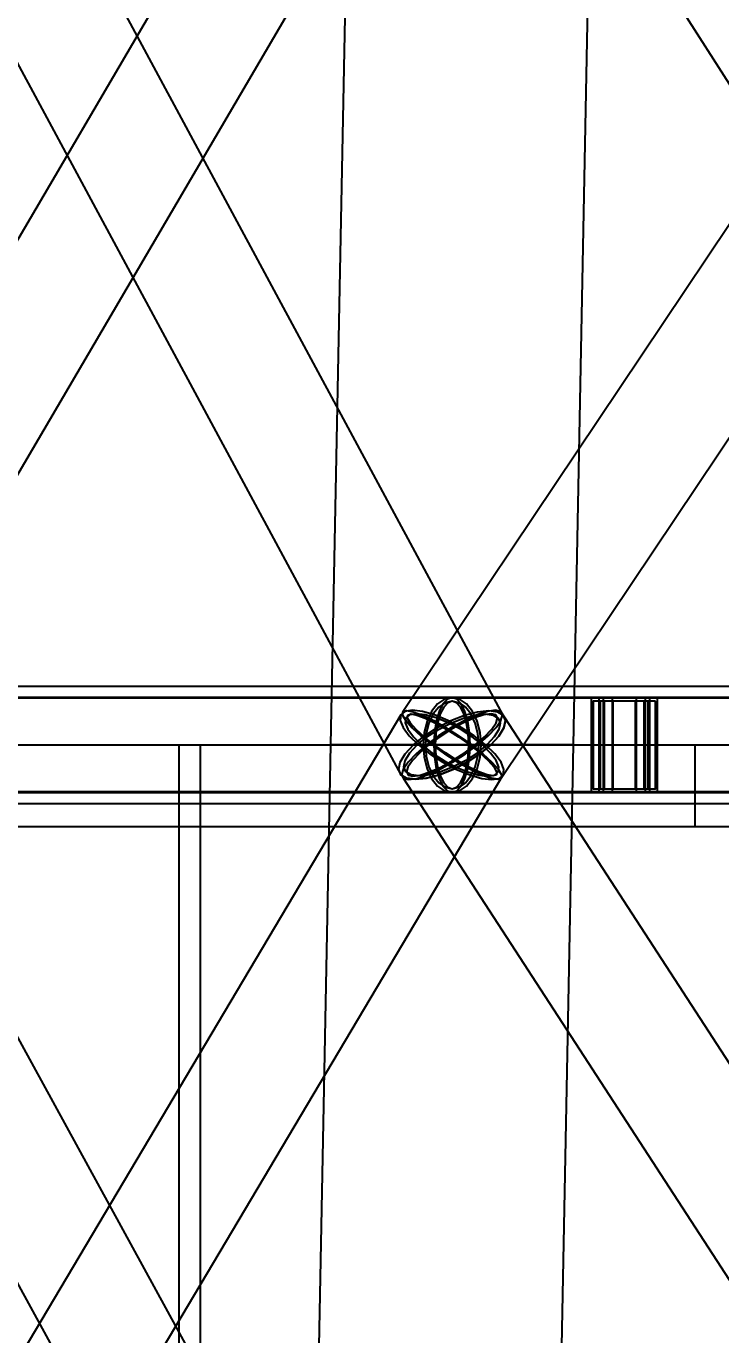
# Model space of a CAD drawing. Header units: millimetres. Extents: x -123812 to 252100, y -3000 to 639000.
# Drawn here: x -8655 to -5684, y 372475 to 378076 of the extents above; entities that cross this region are included whole.
import ezdxf

# ---------------------------------------------------------------- set-up
doc = ezdxf.new("R2010")
doc.units = ezdxf.units.MM
for name, color, linetype, lineweight in [('D-STR-DECK', 7, 'Continuous', 25), ('D-STR-DIM', 7, 'Continuous', 13), ('D-STR-STRC', 7, 'Continuous', 25)]:
    doc.layers.add(name, color=color, linetype=linetype, lineweight=lineweight)
doc.styles.add('OpenSansCondensed-Light', font='OpenSansCondensed-Light.ttf')
doc.styles.add('TOWER_UNICODE', font='Arial Unicode.ttf')
doc.dimstyles.new('EZDXF', dxfattribs={"dimtxt": 0.25, "dimasz": 0.175, "dimexe": 0.375, "dimexo": 0.125, "dimgap": 0.1, "dimtad": 1, "dimlfac": 100, "dimzin": 12, "dimdsep": 46, "dimtxsty": 'OpenSansCondensed-Light', "dimblk": 'ARCHTICK', "dimcen": 2.5, "dimazin": 3, "dimtfac": 0.5, "dimtmove": 2, "dimatfit": 3})

# ---------------------------------------------------------------- blocks, each defined once
blk = doc.blocks.new('_ARCHTICK')
at = {"color": 0, "linetype": 'BYBLOCK', "const_width": 0.15}
blk.add_lwpolyline([(-0.5, -0.5), (0.5, 0.5)], dxfattribs=at)

msp = doc.modelspace()

# ---------------------------------------------------------------- linework, layer by layer
at = {"layer": 'D-STR-DECK'}
for points in [[(-16000, 374650), (-16000, 375000), (-5795.6, 375000), (-5795.6, 374650)], [(-16000, 374650), (-16000, 375000), (-5795.6, 375000), (-5795.6, 374650)], [(-15454.8, 374650), (-15454.8, 375000), (-5196.2, 375000), (-5196.2, 374650)], [(-15454.8, 374650), (-15454.8, 375000), (-5196.2, 375000), (-5196.2, 374650)], [(-13856.4, 374650), (-13856.4, 375000), (-4242.6, 375000), (-4242.6, 374650)], [(-13856.4, 374650), (-13856.4, 375000), (-4242.6, 375000), (-4242.6, 374650)], [(-11313.7, 371000), (-11313.7, 375000), (-7910, 375000), (-7910, 371000)], [(-11313.7, 371000), (-11313.7, 375000), (-7910, 375000), (-7910, 371000)], [(-11313.7, 374650), (-11313.7, 375000), (-3000, 375000), (-3000, 374650)], [(-11313.7, 374650), (-11313.7, 375000), (-3000, 375000), (-3000, 374650)], [(-8000, 371000), (-8000, 375000), (-4094.5, 375000), (-4094.5, 371000)], [(-8000, 371000), (-8000, 375000), (-4094.5, 375000), (-4094.5, 371000)], [(-8000, 374650), (-8000, 375000), (-1552.9, 375000), (-1552.9, 374650)], [(-8000, 374650), (-8000, 375000), (-1552.9, 375000), (-1552.9, 374650)]]:
    msp.add_lwpolyline(points, close=True, dxfattribs=at)
at = {"layer": 'D-STR-STRC'}
for points in [[(-3697.4, 380142), (-7043.9, 375142), (-7044.7, 375127.3), (-7031.1, 375103.9), (-7004, 375073.5), (-6965.3, 375038), (-6917.6, 375000), (-6864.2, 374962), (-6808.6, 374926.5), (-6754.8, 374896.1), (-6706.3, 374872.7), (-6666.4, 374858), (-6637.9, 374853), (-6622.8, 374858), (-3276.3, 379858)], [(-6945, 379858), (-3746, 374858), (-3724, 374853), (-3689.2, 374858), (-3644.1, 374872.7), (-3591.6, 374896.1), (-3535.5, 374926.5), (-3479.5, 374962), (-3427.4, 375000), (-3382.8, 375038), (-3348.7, 375073.5), (-3327.5, 375103.9), (-3320.5, 375127.3), (-3328.3, 375142), (-6527.3, 380142)], [(-6955.9, 380127.3), (-9883.6, 375127.3), (-9886.1, 375103.9), (-9873.5, 375073.5), (-9846.6, 375038), (-9807.2, 375000), (-9758.1, 374962), (-9702.5, 374926.5), (-9644.3, 374896.1), (-9587.5, 374872.7), (-9535.8, 374858), (-9492.8, 374853), (-9461.5, 374858), (-9444, 374872.7), (-6516.3, 379872.7)], [(-9745.2, 379872.7), (-7052.2, 374872.7), (-7028, 374858), (-6990.6, 374853), (-6942.4, 374858), (-6886.8, 374872.7), (-6827.6, 374896.1), (-6768.8, 374926.5), (-6714.3, 374962), (-6668, 375000), (-6632.9, 375038), (-6611.5, 375073.5), (-6605.2, 375103.9), (-6614.5, 375127.3), (-9307.4, 380127.3)], [(-9663.8, 374796.8), (-6833.3, 374796.8), (-6801.3, 374803.7), (-6771.5, 374824), (-6745.9, 374856.3), (-6726.2, 374898.4), (-6713.8, 374947.4), (-6709.6, 375000), (-6713.8, 375052.6), (-6726.2, 375101.6), (-6745.9, 375143.7), (-6771.5, 375176), (-6801.3, 375196.3), (-6833.3, 375203.2), (-9663.8, 375203.2)], [(-9663.8, 374796.8), (-6833.3, 374796.8), (-6801.3, 374803.7), (-6771.5, 374824), (-6745.9, 374856.3), (-6726.2, 374898.4), (-6713.8, 374947.4), (-6709.6, 375000), (-6713.8, 375052.6), (-6726.2, 375101.6), (-6745.9, 375143.7), (-6771.5, 375176), (-6801.3, 375196.3), (-6833.3, 375203.2), (-9663.8, 375203.2)], [(-3537.2, 375203.2), (-6833.3, 375203.2), (-6853.5, 375196.3), (-6872.2, 375176), (-6888.3, 375143.7), (-6900.7, 375101.6), (-6908.4, 375052.6), (-6911.1, 375000), (-6908.4, 374947.4), (-6900.7, 374898.4), (-6888.3, 374856.3), (-6872.2, 374824), (-6853.5, 374803.7), (-6833.3, 374796.8), (-3537.2, 374796.8)], [(-3537.2, 375203.2), (-6833.3, 375203.2), (-6853.5, 375196.3), (-6872.2, 375176), (-6888.3, 375143.7), (-6900.7, 375101.6), (-6908.4, 375052.6), (-6911.1, 375000), (-6908.4, 374947.4), (-6900.7, 374898.4), (-6888.3, 374856.3), (-6872.2, 374824), (-6853.5, 374803.7), (-6833.3, 374796.8), (-3537.2, 374796.8)], [(-9582.2, 369871.5), (-6614.3, 374871.5), (-6611.5, 374895.1), (-6623.9, 374925.8), (-6650.6, 374961.6), (-6689.7, 375000), (-6738.6, 375038.4), (-6794, 375074.2), (-6852, 375104.9), (-6908.8, 375128.5), (-6960.4, 375143.3), (-7003.4, 375148.4), (-7034.8, 375143.3), (-7052.4, 375128.5), (-10020.4, 370128.5)], [(-6712.3, 370128.5), (-9445.6, 375128.5), (-9469.8, 375143.3), (-9507.2, 375148.4), (-9555.3, 375143.3), (-9610.8, 375128.5), (-9669.9, 375104.9), (-9728.6, 375074.2), (-9782.8, 375038.4), (-9829, 375000), (-9863.9, 374961.6), (-9885.2, 374925.8), (-9891.3, 374895.1), (-9882, 374871.5), (-7148.8, 369871.5)], [(-3379.5, 370143.3), (-6625.3, 375143.3), (-6647.4, 375148.4), (-6682.1, 375143.3), (-6727.1, 375128.5), (-6779.4, 375104.9), (-6835.3, 375074.2), (-6891.1, 375038.4), (-6943, 375000), (-6987.4, 374961.6), (-7021.3, 374925.8), (-7042.4, 374895.1), (-7049.2, 374871.5), (-7041.3, 374856.7), (-3795.5, 369856.7)]]:
    msp.add_lwpolyline(points, dxfattribs=at)
for points in [[(-7352.8, 375000), (-6313.9, 375000), (-6217.1, 380000), (-7255.1, 380000)], [(-7352.8, 375000), (-6313.9, 375000), (-6217.1, 380000), (-7255.1, 380000)], [(-10685.1, 374750), (-5244.4, 374750), (-5244.4, 375250), (-10685.1, 375250)], [(-10685.1, 374750), (-5244.4, 374750), (-5244.4, 375250), (-10685.1, 375250)], [(-11944.6, 374800), (-5987.9, 374800), (-5987.9, 375200), (-11944.6, 375200)], [(-10701.5, 374800), (-5955.4, 374800), (-5955.4, 375200), (-10701.5, 375200)], [(-10701.5, 374800), (-5955.4, 374800), (-5955.4, 375200), (-10701.5, 375200)], [(-6957, 375000), (-6952.8, 374947.4), (-6940.5, 374898.4), (-6920.8, 374856.3), (-6895.2, 374824), (-6865.3, 374803.7), (-6833.3, 374796.8), (-6801.3, 374803.7), (-6771.5, 374824), (-6745.9, 374856.3), (-6726.2, 374898.4), (-6713.8, 374947.4), (-6709.6, 375000), (-6713.8, 375052.6), (-6726.2, 375101.6), (-6745.9, 375143.7), (-6771.5, 375176), (-6801.3, 375196.3), (-6833.3, 375203.2), (-6865.3, 375196.3), (-6895.2, 375176), (-6920.8, 375143.7), (-6940.5, 375101.6), (-6952.8, 375052.6)], [(-6957, 375000), (-6952.8, 374947.4), (-6940.5, 374898.4), (-6920.8, 374856.3), (-6895.2, 374824), (-6865.3, 374803.7), (-6833.3, 374796.8), (-6801.3, 374803.7), (-6771.5, 374824), (-6745.9, 374856.3), (-6726.2, 374898.4), (-6713.8, 374947.4), (-6709.6, 375000), (-6713.8, 375052.6), (-6726.2, 375101.6), (-6745.9, 375143.7), (-6771.5, 375176), (-6801.3, 375196.3), (-6833.3, 375203.2), (-6865.3, 375196.3), (-6895.2, 375176), (-6920.8, 375143.7), (-6940.5, 375101.6), (-6952.8, 375052.6)], [(-6947.3, 375000), (-6943.4, 374951.5), (-6932, 374906.4), (-6913.9, 374867.6), (-6890.3, 374837.9), (-6862.8, 374819.2), (-6833.3, 374812.8), (-6803.8, 374819.2), (-6776.4, 374837.9), (-6752.8, 374867.6), (-6734.6, 374906.4), (-6723.3, 374951.5), (-6719.4, 375000), (-6723.3, 375048.5), (-6734.6, 375093.6), (-6752.8, 375132.4), (-6776.4, 375162.1), (-6803.8, 375180.8), (-6833.3, 375187.2), (-6862.8, 375180.8), (-6890.3, 375162.1), (-6913.9, 375132.4), (-6932, 375093.6), (-6943.4, 375048.5)], [(-6947.3, 375000), (-6943.4, 374951.5), (-6932, 374906.4), (-6913.9, 374867.6), (-6890.3, 374837.9), (-6862.8, 374819.2), (-6833.3, 374812.8), (-6803.8, 374819.2), (-6776.4, 374837.9), (-6752.8, 374867.6), (-6734.6, 374906.4), (-6723.3, 374951.5), (-6719.4, 375000), (-6723.3, 375048.5), (-6734.6, 375093.6), (-6752.8, 375132.4), (-6776.4, 375162.1), (-6803.8, 375180.8), (-6833.3, 375187.2), (-6862.8, 375180.8), (-6890.3, 375162.1), (-6913.9, 375132.4), (-6932, 375093.6), (-6943.4, 375048.5)], [(-6911.1, 375000), (-6908.4, 374947.4), (-6900.7, 374898.4), (-6888.3, 374856.3), (-6872.2, 374824), (-6853.5, 374803.7), (-6833.3, 374796.8), (-6813.2, 374803.7), (-6794.5, 374824), (-6778.3, 374856.3), (-6766, 374898.4), (-6758.2, 374947.4), (-6755.6, 375000), (-6758.2, 375052.6), (-6766, 375101.6), (-6778.3, 375143.7), (-6794.5, 375176), (-6813.2, 375196.3), (-6833.3, 375203.2), (-6853.5, 375196.3), (-6872.2, 375176), (-6888.3, 375143.7), (-6900.7, 375101.6), (-6908.4, 375052.6)], [(-6911.1, 375000), (-6908.4, 374947.4), (-6900.7, 374898.4), (-6888.3, 374856.3), (-6872.2, 374824), (-6853.5, 374803.7), (-6833.3, 374796.8), (-6813.2, 374803.7), (-6794.5, 374824), (-6778.3, 374856.3), (-6766, 374898.4), (-6758.2, 374947.4), (-6755.6, 375000), (-6758.2, 375052.6), (-6766, 375101.6), (-6778.3, 375143.7), (-6794.5, 375176), (-6813.2, 375196.3), (-6833.3, 375203.2), (-6853.5, 375196.3), (-6872.2, 375176), (-6888.3, 375143.7), (-6900.7, 375101.6), (-6908.4, 375052.6)], [(-6905, 375000), (-6902.5, 374951.5), (-6895.4, 374906.4), (-6884, 374867.6), (-6869.2, 374837.9), (-6851.9, 374819.2), (-6833.3, 374812.8), (-6814.8, 374819.2), (-6797.5, 374837.9), (-6782.7, 374867.6), (-6771.3, 374906.4), (-6764.1, 374951.5), (-6761.7, 375000), (-6764.1, 375048.5), (-6771.3, 375093.6), (-6782.7, 375132.4), (-6797.5, 375162.1), (-6814.8, 375180.8), (-6833.3, 375187.2), (-6851.9, 375180.8), (-6869.2, 375162.1), (-6884, 375132.4), (-6895.4, 375093.6), (-6902.5, 375048.5)], [(-6905, 375000), (-6902.5, 374951.5), (-6895.4, 374906.4), (-6884, 374867.6), (-6869.2, 374837.9), (-6851.9, 374819.2), (-6833.3, 374812.8), (-6814.8, 374819.2), (-6797.5, 374837.9), (-6782.7, 374867.6), (-6771.3, 374906.4), (-6764.1, 374951.5), (-6761.7, 375000), (-6764.1, 375048.5), (-6771.3, 375093.6), (-6782.7, 375132.4), (-6797.5, 375162.1), (-6814.8, 375180.8), (-6833.3, 375187.2), (-6851.9, 375180.8), (-6869.2, 375162.1), (-6884, 375132.4), (-6895.4, 375093.6), (-6902.5, 375048.5)], [(-5955.4, 375200), (-6238.3, 375200), (-6238.3, 374800), (-5955.4, 374800)], [(-5955.4, 375200), (-6238.3, 375200), (-6238.3, 374800), (-5955.4, 374800)], [(-5963.9, 375188), (-6229.8, 375188), (-6229.8, 374812), (-5963.9, 374812)], [(-5963.9, 375188), (-6229.8, 375188), (-6229.8, 374812), (-5963.9, 374812)], [(-5987.9, 375200), (-6205.8, 375200), (-6205.8, 374800), (-5987.9, 374800)], [(-5994.5, 375188), (-6199.3, 375188), (-6199.3, 374812), (-5994.5, 374812)], [(-6187.7, 374800), (90.8, 374800), (90.8, 375200), (-6187.7, 375200)], [(-6006.1, 375200), (-6187.7, 375200), (-6187.7, 374800), (-6006.1, 374800)], [(-6011.5, 375188), (-6182.2, 375188), (-6182.2, 374812), (-6011.5, 374812)], [(-6148.6, 374800), (51.8, 374800), (51.8, 375200), (-6148.6, 375200)], [(-6045.1, 375200), (-6148.6, 375200), (-6148.6, 374800), (-6045.1, 374800)], [(-6148.6, 374800), (51.8, 374800), (51.8, 375200), (-6148.6, 375200)], [(-6045.1, 375200), (-6148.6, 375200), (-6148.6, 374800), (-6045.1, 374800)], [(-6048.2, 375188), (-6145.5, 375188), (-6145.5, 374812), (-6048.2, 374812)], [(-6048.2, 375188), (-6145.5, 375188), (-6145.5, 374812), (-6048.2, 374812)], [(-6668, 375000), (-6714.3, 374962), (-6768.8, 374926.5), (-6827.6, 374896.1), (-6886.8, 374872.7), (-6942.4, 374858), (-6990.6, 374853), (-7028, 374858), (-7052.2, 374872.7), (-7061.4, 374896.1), (-7055.2, 374926.5), (-7033.7, 374962), (-6998.7, 375000), (-6952.3, 375038), (-6897.9, 375073.5), (-6839.1, 375103.9), (-6779.8, 375127.3), (-6724.2, 375142), (-6676.1, 375147), (-6638.6, 375142), (-6614.5, 375127.3), (-6605.2, 375103.9), (-6611.5, 375073.5), (-6632.9, 375038)], [(-6976.9, 375000), (-6928, 374961.6), (-6872.7, 374925.8), (-6814.6, 374895.1), (-6757.9, 374871.5), (-6706.2, 374856.7), (-6663.3, 374851.6), (-6631.9, 374856.7), (-6614.3, 374871.5), (-6611.5, 374895.1), (-6623.9, 374925.8), (-6650.6, 374961.6), (-6689.7, 375000), (-6738.6, 375038.4), (-6794, 375074.2), (-6852, 375104.9), (-6908.8, 375128.5), (-6960.4, 375143.3), (-7003.4, 375148.4), (-7034.8, 375143.3), (-7052.4, 375128.5), (-7055.1, 375104.9), (-7042.7, 375074.2), (-7016.1, 375038.4)], [(-6943, 375000), (-6987.4, 374961.6), (-7021.3, 374925.8), (-7042.4, 374895.1), (-7049.2, 374871.5), (-7041.3, 374856.7), (-7019.3, 374851.6), (-6984.6, 374856.7), (-6939.6, 374871.5), (-6887.3, 374895.1), (-6831.4, 374925.8), (-6775.6, 374961.6), (-6723.7, 375000), (-6679.3, 375038.4), (-6645.4, 375074.2), (-6624.3, 375104.9), (-6617.5, 375128.5), (-6625.3, 375143.3), (-6647.4, 375148.4), (-6682.1, 375143.3), (-6727.1, 375128.5), (-6779.4, 375104.9), (-6835.3, 375074.2), (-6891.1, 375038.4)], [(-6749, 375000), (-6701.3, 374962), (-6662.6, 374926.5), (-6635.5, 374896.1), (-6621.9, 374872.7), (-6622.8, 374858), (-6637.9, 374853), (-6666.4, 374858), (-6706.3, 374872.7), (-6754.8, 374896.1), (-6808.6, 374926.5), (-6864.2, 374962), (-6917.6, 375000), (-6965.3, 375038), (-7004, 375073.5), (-7031.1, 375103.9), (-7044.7, 375127.3), (-7043.9, 375142), (-7028.7, 375147), (-7000.3, 375142), (-6960.4, 375127.3), (-6911.9, 375103.9), (-6858, 375073.5), (-6802.5, 375038)], [(-6684.3, 375000), (-6726, 374965.7), (-6775.1, 374933.7), (-6828.2, 374906.3), (-6881.6, 374885.2), (-6931.7, 374872), (-6975.1, 374867.5), (-7008.9, 374872), (-7030.6, 374885.2), (-7039, 374906.3), (-7033.3, 374933.7), (-7014, 374965.7), (-6982.4, 375000), (-6940.6, 375034.3), (-6891.5, 375066.3), (-6838.5, 375093.7), (-6785.1, 375114.8), (-6735, 375128), (-6691.6, 375132.5), (-6657.8, 375128), (-6636, 375114.8), (-6627.7, 375093.7), (-6633.3, 375066.3), (-6652.6, 375034.3)], [(-6962.8, 375000), (-6918.7, 374965.4), (-6868.8, 374933.1), (-6816.5, 374905.4), (-6765.3, 374884.2), (-6718.8, 374870.8), (-6680, 374866.2), (-6651.7, 374870.8), (-6635.8, 374884.2), (-6633.4, 374905.4), (-6644.6, 374933.1), (-6668.6, 374965.4), (-6703.9, 375000), (-6748, 375034.6), (-6797.9, 375066.9), (-6850.2, 375094.6), (-6901.4, 375115.8), (-6947.9, 375129.2), (-6986.6, 375133.8), (-7014.9, 375129.2), (-7030.8, 375115.8), (-7033.3, 375094.6), (-7022.1, 375066.9), (-6998.1, 375034.6)], [(-6932.2, 375000), (-6972.2, 374965.4), (-7002.8, 374933.1), (-7021.8, 374905.4), (-7028, 374884.2), (-7020.9, 374870.8), (-7001, 374866.2), (-6969.7, 374870.8), (-6929.1, 374884.2), (-6882, 374905.4), (-6831.6, 374933.1), (-6781.3, 374965.4), (-6734.5, 375000), (-6694.5, 375034.6), (-6663.9, 375066.9), (-6644.9, 375094.6), (-6638.7, 375115.8), (-6645.8, 375129.2), (-6665.7, 375133.8), (-6697, 375129.2), (-6737.6, 375115.8), (-6784.7, 375094.6), (-6835.1, 375066.9), (-6885.4, 375034.6)], [(-6757.3, 375000), (-6714.3, 374965.7), (-6679.4, 374933.7), (-6655, 374906.3), (-6642.8, 374885.2), (-6643.5, 374872), (-6657.2, 374867.5), (-6682.8, 374872), (-6718.8, 374885.2), (-6762.5, 374906.3), (-6811.1, 374933.7), (-6861.2, 374965.7), (-6909.3, 375000), (-6952.3, 375034.3), (-6987.2, 375066.3), (-7011.7, 375093.7), (-7023.9, 375114.8), (-7023.2, 375128), (-7009.5, 375132.5), (-6983.8, 375128), (-6947.9, 375114.8), (-6904.2, 375093.7), (-6855.6, 375066.3), (-6805.5, 375034.3)], [(-7450.5, 370000), (-6410.6, 370000), (-6313.9, 375000), (-7352.8, 375000)], [(-7450.5, 370000), (-6410.6, 370000), (-6313.9, 375000), (-7352.8, 375000)], [(-6313.9, 375000), (-6331.6, 375000), (-6383.5, 375000), (-6466, 375000), (-6573.6, 375000), (-6698.9, 375000), (-6833.3, 375000), (-6967.8, 375000), (-7093.1, 375000), (-7200.6, 375000), (-7283.2, 375000), (-7335.1, 375000), (-7352.8, 375000), (-7335.1, 375000), (-7283.2, 375000), (-7200.6, 375000), (-7093.1, 375000), (-6967.8, 375000), (-6833.3, 375000), (-6698.9, 375000), (-6573.6, 375000), (-6466, 375000), (-6383.5, 375000), (-6331.6, 375000)], [(-6313.9, 375000), (-6331.6, 375000), (-6383.5, 375000), (-6466, 375000), (-6573.6, 375000), (-6698.9, 375000), (-6833.3, 375000), (-6967.8, 375000), (-7093.1, 375000), (-7200.6, 375000), (-7283.2, 375000), (-7335.1, 375000), (-7352.8, 375000), (-7335.1, 375000), (-7283.2, 375000), (-7200.6, 375000), (-7093.1, 375000), (-6967.8, 375000), (-6833.3, 375000), (-6698.9, 375000), (-6573.6, 375000), (-6466, 375000), (-6383.5, 375000), (-6331.6, 375000)]]:
    msp.add_lwpolyline(points, close=True, dxfattribs=at)

# ---------------------------------------------------------------- dimensions: what is measured, and where the dimension line sits
at = {"layer": 'D-STR-DIM'}
msp.add_linear_dim(base=(-112000, 0), p1=(0, 0), p2=(0, 634000), angle=90, dimstyle='EZDXF', override={"dimtxt": 8400, "dimasz": 3750, "dimexe": 2100, "dimexo": 1800, "dimgap": 2100, "dimtad": 1, "dimdec": 0, "dimlfac": 1, "dimlunit": 2, "dimtxsty": 'TOWER_UNICODE', "dimclrd": 7, "dimclre": 7, "dimclrt": 7}, dxfattribs=at).render()

doc.saveas('drawing.dxf')
